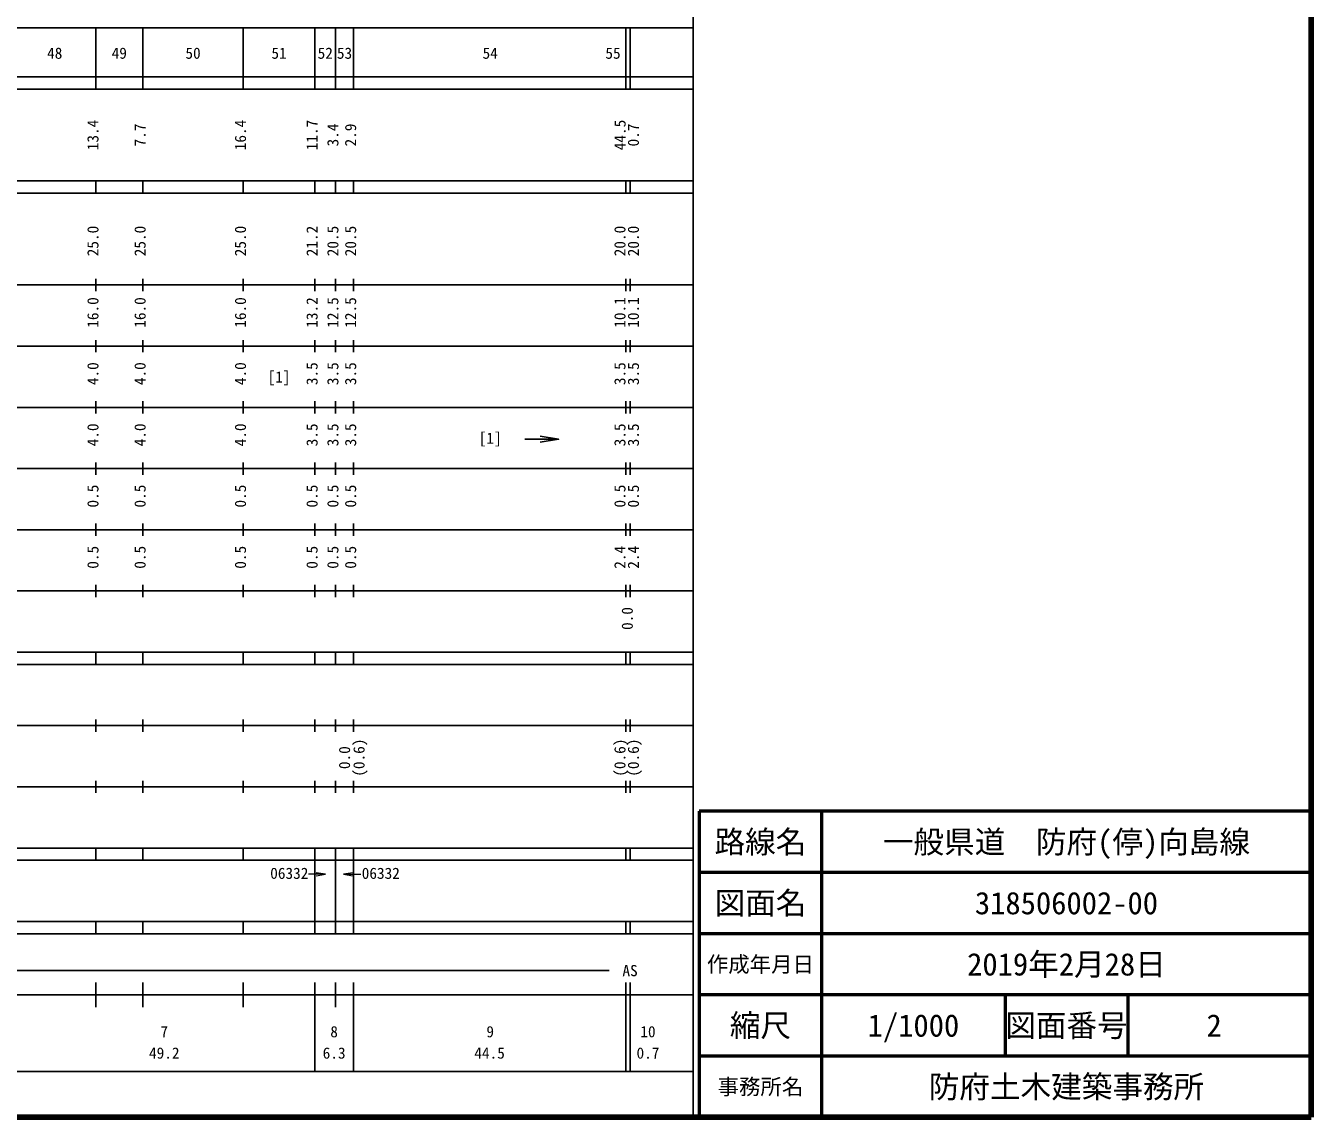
# Model space of a CAD drawing. Units: millimetres on the paper, enlarged 1000 times. Extents: x 40000 to 680000, y 20000 to 380000.
# Drawn here: x 469960 to 680000, y 20000 to 198357 of the extents above; entities that cross this region are included whole.
import ezdxf
from ezdxf.enums import TextEntityAlignment as Align

# ---------------------------------------------------------------- set-up
doc = ezdxf.new("R2010")
doc.units = ezdxf.units.MM
doc.header["$LTSCALE"] = 1000
for name, color, linetype, lineweight in [('M-TTL', 2, 'Continuous', 140), ('M-TTL-BAND', 7, 'Continuous', 25), ('M-TTL-FRAM', 2, 'Continuous', 50), ('M-TTL-LINE', 7, 'Continuous', 50), ('M-TTL-TXT', 7, 'Continuous', 13)]:
    doc.layers.add(name, color=color, linetype=linetype, lineweight=lineweight)
doc.styles.add('ＭＳ ゴシック', font='')
doc.styles.get('ＭＳ ゴシック').set_extended_font_data('MS Gothic')

# ---------------------------------------------------------------- blocks, each defined once
blk = doc.blocks.new('open_arrow')
at = {"color": 0, "linetype": 'Continuous', "lineweight": -2}
blk.add_lwpolyline([(7.5, 1.25), (0, 0), (7.5, -1.25)], dxfattribs=at)

msp = doc.modelspace()

# ---------------------------------------------------------------- linework, layer by layer
at = {"layer": 'M-TTL'}
for p, q in [((680000, 20000), (680000, 380000)), ((40000, 20000), (680000, 20000))]:
    msp.add_line(p, q, dxfattribs=at)
at = {"layer": 'M-TTL-BAND'}
for p, q in [((579000, 20000), (579000, 370000)), ((68000, 198000), (579000, 198000)), ((481400, 188000), (481400, 198000)), ((489100, 188000), (489100, 198000)), ((505500, 188000), (505500, 198000)), ((517200, 188000), (517200, 198000)), ((520600, 188000), (520600, 198000)), ((523500, 188000), (523500, 198000)), ((568000, 188000), (568000, 198000)), ((568700, 188000), (568700, 198000)), ((40000, 190000), (579000, 190000)), ((40000, 188000), (579000, 188000)), ((40000, 173000), (579000, 173000)), ((481400, 171000), (481400, 173000)), ((489100, 171000), (489100, 173000)), ((505500, 171000), (505500, 173000)), ((517200, 171000), (517200, 173000)), ((520600, 171000), (520600, 173000)), ((523500, 171000), (523500, 173000)), ((568000, 171000), (568000, 173000)), ((568700, 171000), (568700, 173000)), ((40000, 171000), (579000, 171000)), ((40000, 156000), (579000, 156000)), ((481400, 155000), (481400, 157000)), ((489100, 155000), (489100, 157000)), ((505500, 155000), (505500, 157000)), ((517200, 155000), (517200, 157000)), ((520600, 155000), (520600, 157000)), ((523500, 155000), (523500, 157000)), ((568000, 155000), (568000, 157000)), ((568700, 155000), (568700, 157000)), ((46000, 146000), (579000, 146000)), ((481400, 145000), (481400, 147000)), ((489100, 145000), (489100, 147000)), ((505500, 145000), (505500, 147000)), ((517200, 145000), (517200, 147000)), ((520600, 145000), (520600, 147000)), ((523500, 145000), (523500, 147000)), ((568000, 145000), (568000, 147000)), ((568700, 145000), (568700, 147000)), ((481400, 135000), (481400, 137000)), ((489100, 135000), (489100, 137000)), ((505500, 135000), (505500, 137000)), ((517200, 135000), (517200, 137000)), ((520600, 135000), (520600, 137000)), ((523500, 135000), (523500, 137000)), ((568000, 135000), (568000, 137000)), ((568700, 135000), (568700, 137000)), ((52000, 136000), (579000, 136000)), ((557028, 130795), (551511, 130795)), ((481400, 125000), (481400, 127000)), ((489100, 125000), (489100, 127000)), ((505500, 125000), (505500, 127000)), ((517200, 125000), (517200, 127000)), ((520600, 125000), (520600, 127000)), ((523500, 125000), (523500, 127000)), ((568000, 125000), (568000, 127000)), ((568700, 125000), (568700, 127000)), ((46000, 126000), (579000, 126000)), ((52000, 116000), (579000, 116000)), ((481400, 115000), (481400, 117000)), ((489100, 115000), (489100, 117000)), ((505500, 115000), (505500, 117000)), ((517200, 115000), (517200, 117000)), ((520600, 115000), (520600, 117000)), ((523500, 115000), (523500, 117000)), ((568000, 115000), (568000, 117000)), ((568700, 115000), (568700, 117000)), ((46000, 106000), (579000, 106000)), ((481400, 105000), (481400, 107000)), ((489100, 105000), (489100, 107000)), ((505500, 105000), (505500, 107000)), ((517200, 105000), (517200, 107000)), ((520600, 105000), (520600, 107000)), ((523500, 105000), (523500, 107000)), ((568000, 105000), (568000, 107000)), ((568700, 105000), (568700, 107000)), ((40000, 96000), (579000, 96000)), ((481400, 94000), (481400, 96000)), ((489100, 94000), (489100, 96000)), ((505500, 94000), (505500, 96000)), ((517200, 94000), (517200, 96000)), ((520600, 94000), (520600, 96000)), ((523500, 94000), (523500, 96000)), ((568000, 94000), (568000, 96000)), ((568700, 94000), (568700, 96000)), ((40000, 94000), (579000, 94000)), ((481400, 83000), (481400, 85000)), ((489100, 83000), (489100, 85000)), ((505500, 83000), (505500, 85000)), ((517200, 83000), (517200, 85000)), ((520600, 83000), (520600, 85000)), ((523500, 83000), (523500, 85000)), ((568000, 83000), (568000, 85000)), ((568700, 83000), (568700, 85000)), ((49000, 84000), (579000, 84000)), ((40000, 74000), (579000, 74000)), ((481400, 73000), (481400, 75000)), ((489100, 73000), (489100, 75000)), ((505500, 73000), (505500, 75000)), ((517200, 73000), (517200, 75000)), ((520600, 73000), (520600, 75000)), ((523500, 73000), (523500, 75000)), ((568000, 73000), (568000, 75000)), ((568700, 73000), (568700, 75000)), ((40000, 64000), (579000, 64000)), ((481400, 62000), (481400, 64000)), ((489100, 62000), (489100, 64000)), ((505500, 62000), (505500, 64000)), ((517200, 62000), (517200, 64000)), ((520600, 62000), (520600, 64000)), ((523500, 62000), (523500, 64000)), ((568000, 62000), (568000, 64000)), ((568700, 62000), (568700, 64000)), ((40000, 62000), (579000, 62000)), ((517200, 52000), (517200, 62000)), ((520600, 52000), (520600, 62000)), ((520600, 52000), (520600, 62000)), ((523500, 52000), (523500, 62000)), ((40000, 52000), (579000, 52000)), ((481400, 50000), (481400, 52000)), ((489100, 50000), (489100, 52000)), ((505500, 50000), (505500, 52000)), ((517200, 50000), (517200, 52000)), ((520600, 50000), (520600, 52000)), ((523500, 50000), (523500, 52000)), ((568000, 50000), (568000, 52000)), ((568700, 50000), (568700, 52000)), ((40000, 50000), (579000, 50000)), ((71000, 44000), (565300, 44000)), ((40000, 40000), (579000, 40000)), ((481400, 38000), (481400, 42000)), ((489100, 38000), (489100, 42000)), ((505500, 38000), (505500, 42000)), ((517200, 27500), (517200, 42000)), ((520600, 38000), (520600, 42000)), ((523500, 27500), (523500, 42000)), ((568000, 27500), (568000, 42000)), ((568700, 27500), (568700, 42000)), ((68000, 27500), (579000, 27500))]:
    msp.add_line(p, q, dxfattribs=at)
at = {"layer": 'M-TTL-FRAM'}
for p, q in [((680000, 70000), (580000, 70000)), ((580000, 70000), (580000, 20000))]:
    msp.add_line(p, q, dxfattribs=at)
at = {"layer": 'M-TTL-LINE'}
for p, q in [((600000, 70000), (600000, 20000)), ((680000, 60000), (580000, 60000)), ((680000, 50000), (580000, 50000)), ((680000, 40000), (580000, 40000)), ((630000, 40000), (630000, 30000)), ((650000, 40000), (650000, 30000)), ((680000, 30000), (580000, 30000))]:
    msp.add_line(p, q, dxfattribs=at)
at = {"layer": 'M-TTL-TXT'}
for p, q in [((518936, 59705), (516153, 59705)), ((521903, 59705), (524686, 59705))]:
    msp.add_line(p, q, dxfattribs=at)

# ---------------------------------------------------------------- block references
at = {"layer": 'M-TTL-BAND', "xscale": 400, "yscale": 400, "rotation": 180}
msp.add_blockref('open_arrow', (557028, 130795), dxfattribs=at)
at = {"layer": 'M-TTL-TXT', "xscale": 200, "yscale": 200, "rotation": 180}
msp.add_blockref('open_arrow', (518936, 59705), dxfattribs=at)
at = {"layer": 'M-TTL-TXT', "xscale": 200, "yscale": 200}
msp.add_blockref('open_arrow', (521903, 59705), dxfattribs=at)

# ---------------------------------------------------------------- texts
at = {"layer": 'M-TTL-BAND', "style": 'ＭＳ ゴシック'}
for s, p in [('48', (474700, 192405)), ('49', (485250, 192405)), ('50', (497300, 192405)), ('51', (511350, 192405)), ('52', (518900, 192405)), ('53', (522050, 192405)), ('54', (545850, 192405)), ('55', (565911, 192405)), ('[1]', (511350, 139500)), ('[1]', (545850, 129500)), ('AS', (568700, 42500)), ('7', (492600, 32523)), ('8', (520350, 32523)), ('9', (545850, 32523)), ('10', (571626, 32523)), ('49.2', (492600, 29033)), ('6.3', (520350, 29033)), ('44.5', (545750, 29033)), ('0.7', (571626, 29033))]:
    msp.add_text(s, height=1833, dxfattribs=at).set_placement(p, align=Align.BOTTOM_CENTER)
for s, p in [('13.4', (482400, 180500)), ('16.4', (506500, 180500)), ('11.7', (518200, 180500)), ('44.5', (568528, 180500)), ('7.7', (490100, 180500)), ('3.4', (521600, 180500)), ('2.9', (524500, 180500)), ('0.7', (570700, 180500)), ('25.0', (482400, 163174)), ('25.0', (490100, 163174)), ('25.0', (506500, 163174)), ('21.2', (518200, 163174)), ('20.5', (521600, 163174)), ('20.5', (524500, 163174)), ('20.0', (568500, 163174)), ('20.0', (570700, 163174)), ('16.0', (482400, 151500)), ('16.0', (490100, 151500)), ('16.0', (506500, 151500)), ('13.2', (518200, 151500)), ('12.5', (521600, 151500)), ('12.5', (524500, 151500)), ('10.1', (568500, 151500)), ('10.1', (570700, 151500)), ('4.0', (482400, 141500)), ('4.0', (490100, 141500)), ('4.0', (506500, 141500)), ('3.5', (518200, 141500)), ('3.5', (521600, 141500)), ('3.5', (524500, 141500)), ('3.5', (568500, 141500)), ('3.5', (570700, 141500)), ('4.0', (482400, 131500)), ('4.0', (490100, 131500)), ('4.0', (506500, 131500)), ('3.5', (518200, 131500)), ('3.5', (521600, 131500)), ('3.5', (524500, 131500)), ('3.5', (568500, 131500)), ('3.5', (570700, 131500)), ('0.5', (482400, 121500)), ('0.5', (490100, 121500)), ('0.5', (506500, 121500)), ('0.5', (518200, 121500)), ('0.5', (521600, 121500)), ('0.5', (524500, 121500)), ('0.5', (568500, 121500)), ('0.5', (570700, 121500)), ('0.5', (482400, 111500)), ('0.5', (490100, 111500)), ('0.5', (506500, 111500)), ('0.5', (518200, 111500)), ('0.5', (521600, 111500)), ('0.5', (524500, 111500)), ('2.4', (568500, 111500)), ('2.4', (570700, 111500)), ('0.0', (569700, 101500)), ('0.0', (523500, 78764)), ('(0.6)', (525870, 78764)), ('(0.6)', (568500, 78764)), ('(0.6)', (570700, 78764))]:
    msp.add_text(s, height=1833, rotation=90, dxfattribs=at).set_placement(p, align=Align.BOTTOM_CENTER)
for p in [(509906, 58405), (524856, 58405)]:
    msp.add_text('06332', height=1833, dxfattribs=at).set_placement(p, align=Align.BOTTOM_LEFT)
at = {"layer": 'M-TTL-TXT', "style": 'ＭＳ ゴシック'}
for s, height, p in [('路線名', 3666, (590000, 65000)), ('路線名', 3666, (590000, 65000)), ('一般県道\u3000防府(停)向島線', 3666, (640000, 65000)), ('図面名', 3666, (590000, 55000)), ('図面名', 3666, (590000, 55000)), ('318506002-00', 3666, (640000, 55000)), ('作成年月日', 2566, (590000, 45000)), ('作成年月日', 2566, (590000, 45000)), ('2019年2月28日', 3666, (640000, 45000)), ('縮尺', 3666, (590000, 35000)), ('縮尺', 3666, (590000, 35000)), ('1/1000', 3666, (615000, 35000)), ('図面番号', 3666, (640000, 35000)), ('図面番号', 3666, (640000, 35000)), ('2', 3666, (664125, 35000)), ('防府土木建築事務所', 3666, (640000, 25000)), ('事務所名', 2566, (590000, 25000)), ('事務所名', 2566, (590000, 25000))]:
    msp.add_text(s, height=height, dxfattribs=at).set_placement(p, align=Align.MIDDLE_CENTER)

doc.saveas('drawing.dxf')
